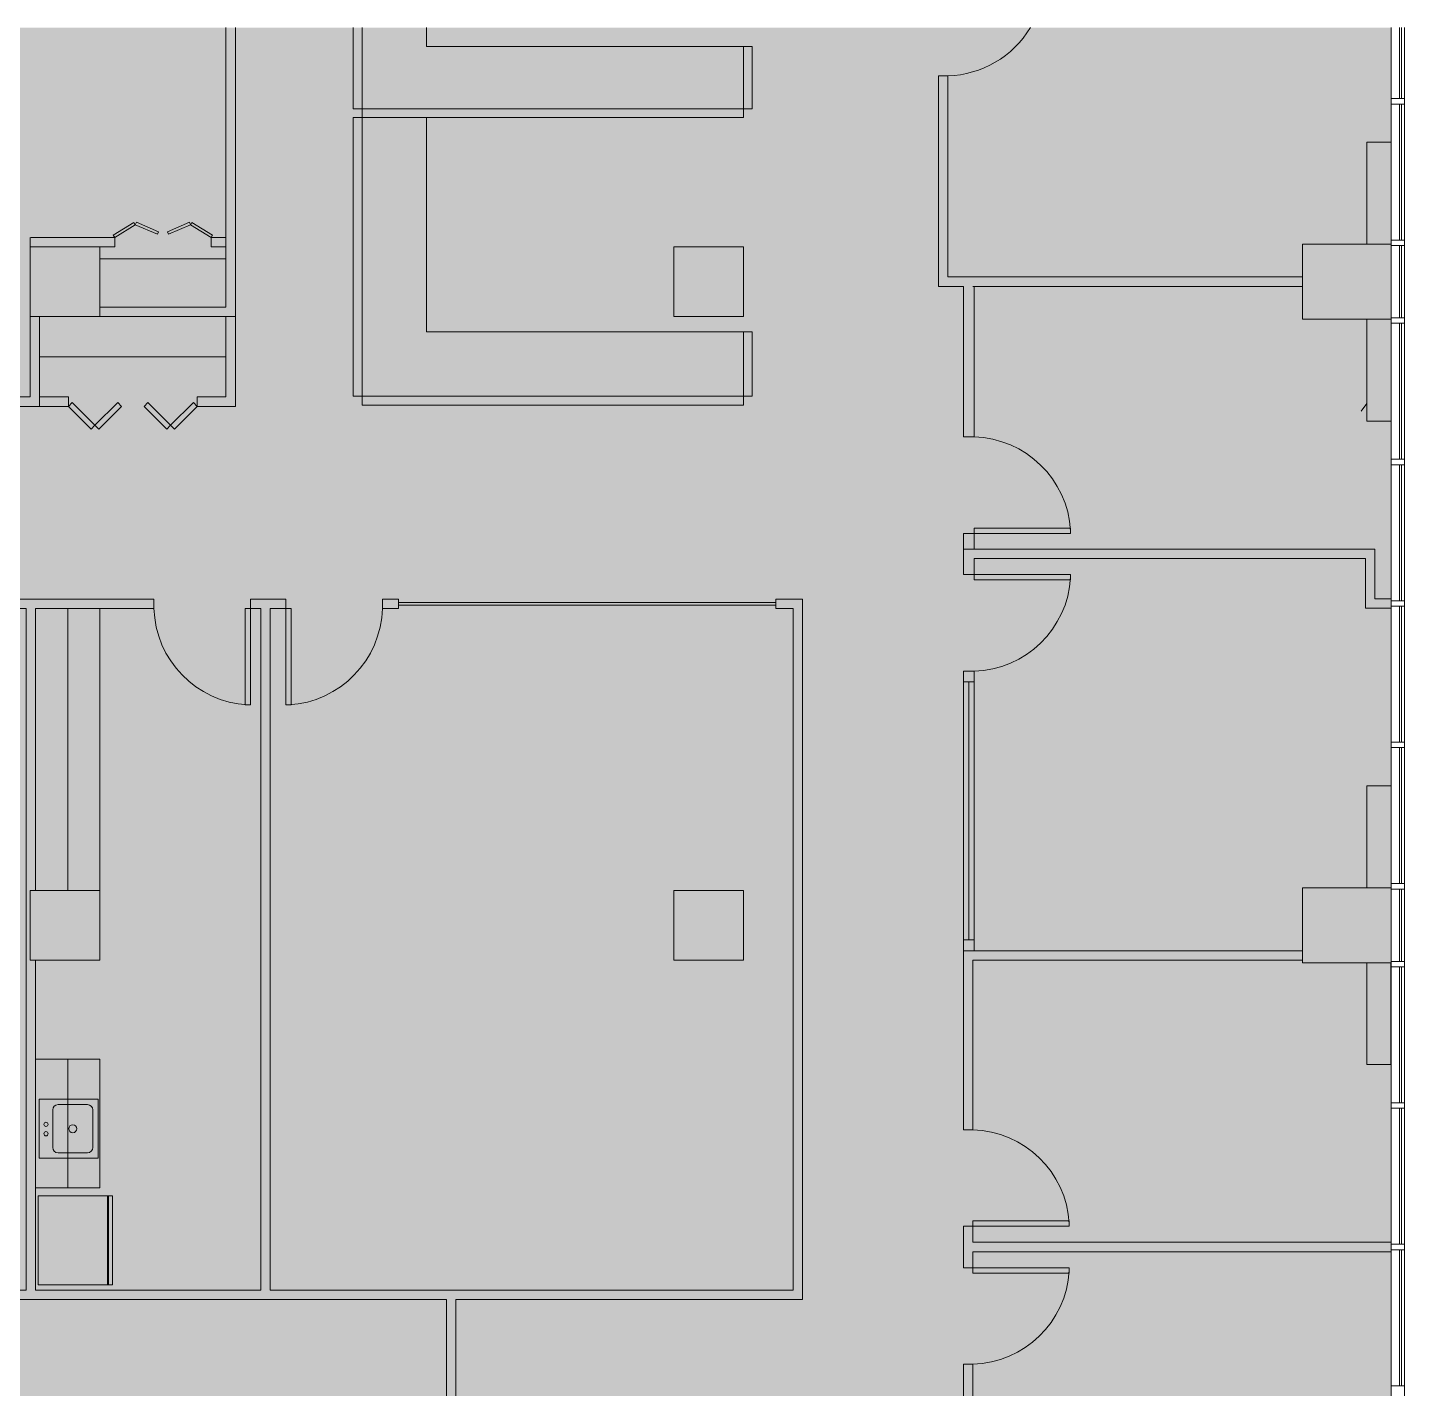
# Model space of a CAD drawing. Header units: inches. Extents: x 1 to 5284, y -575 to 1641.
# Drawn here: x 2700 to 3214, y 26 to 533 of the extents above; entities that cross this region are included whole.
import ezdxf

# ---------------------------------------------------------------- set-up
doc = ezdxf.new("R2010")
doc.units = ezdxf.units.IN
doc.header["$MEASUREMENT"] = 0
for name, color, linetype, lineweight in [('A-DETL-GENF', 92, 'Continuous', 9), ('A-GLAZ-EXST', 7, 'Continuous', 9), ('Bb-col', 7, 'Continuous', 9), ('Bb-cor', 7, 'Continuous', 9), ('Bb-dmiz', 7, 'Continuous', 9), ('BB-Fill', 7, 'Continuous', 9), ('BB-Wall', 7, 'Continuous', 9), ('CAD background - for revit_dwg', 8, 'Continuous', 9), ('Mullion', 7, 'Continuous', 9)]:
    doc.layers.add(name, color=color, linetype=linetype, lineweight=lineweight)

# ---------------------------------------------------------------- blocks, each defined once
blk = doc.blocks.new('CAD background - for revit_dwg-1564186-New Construction - Tel_Data_Elec Plan')
at = {"lineweight": 9}
h = blk.add_hatch(color=256, dxfattribs=at)
h.paths.add_polyline_path([(1469.42, 5), (1473.5, 5), (1473.5, 38), (1445.5, 38), (1445.5, 5), (1468.92, 5)], flags=0)
h.paths.add_polyline_path([(2194, 5), (2194, 33), (2166, 33), (2166, 5)], flags=0)
h.paths.add_polyline_path([(245.5, 5), (273.5, 5), (273.5, 38), (245.5, 38)], flags=0)
h.paths.add_polyline_path([(485.5, 5), (513.5, 5), (513.5, 38), (485.5, 38)], flags=0)
h.paths.add_polyline_path([(1233.5, 5), (1233.5, 38), (1205.5, 38), (1205.5, 5), (1230, 5)], flags=0)
h.paths.add_polyline_path([(1953.5, 5), (1953.5, 38), (1925.5, 38), (1925.5, 5), (1945.8, 5)], flags=0)
h.paths.add_polyline_path([(965.5, 5), (993.5, 5), (993.5, 38), (965.5, 38)], flags=0)
h.paths.add_polyline_path([(1685.5, 5), (1713.5, 5), (1713.5, 38), (1685.5, 38), (1685.5, 16.3)], flags=0)
h.paths.add_polyline_path([(725.5, 5), (753.5, 5), (753.5, 38), (725.5, 38), (725.5, 16.3)], flags=0)
h.paths.add_polyline_path([(737.41, 245), (751.5, 245), (751.5, 250), (755, 250), (755, 275.5), (726.5, 275.5), (726.5, 245), (730, 245)], flags=0)
h.paths.add_polyline_path([(2161, 245.5), (2194, 245.5), (2194, 273.5), (2161, 273.5)], flags=0)
h.paths.add_polyline_path([(5, 245.5), (38, 245.5), (38, 273.5), (5, 273.5)], flags=0)
h.paths.add_polyline_path([(1229, 246.5), (1232.5, 246.5), (1232.5, 272.25), (1208.75, 272.25), (1208.75, 246.5)], flags=0)
h.paths.add_polyline_path([(1952.5, 246.5), (1952.5, 272.5), (1891.5, 272.5), (1891.5, 246.5), (1947, 246.5)], flags=0)
h.paths.add_polyline_path([(1472.5, 246.5), (1472.5, 272.5), (1446.5, 272.5), (1446.5, 246.5), (1469, 246.5)], flags=0)
h.paths.add_polyline_path([(491.17, 246.5), (512.5, 246.5), (512.5, 272.5), (486.5, 272.5), (486.5, 246.5)], flags=0)
h.paths.add_polyline_path([(1709, 246.5), (1712.5, 246.5), (1712.5, 272.5), (1686.5, 272.5), (1686.5, 246.5), (1690, 246.5)], flags=0)
h.paths.add_polyline_path([(999, 250), (1022, 250), (1022, 272.5), (970, 272.5), (970, 250)], flags=0)
h.paths.add_polyline_path([(5, 485.5), (38, 485.5), (38, 513.5), (5, 513.5)], flags=0)
h.paths.add_polyline_path([(2194, 485.5), (2194, 513.5), (2161, 513.5), (2161, 485.5)], flags=0)
h.paths.add_polyline_path([(1945.8, 486.5), (1952.5, 486.5), (1952.5, 512.5), (1926.5, 512.5), (1926.5, 486.5), (1943.5, 486.5)], flags=0)
h.paths.add_polyline_path([(1690, 486.5), (1712.5, 486.5), (1712.5, 512.5), (1686.5, 512.5), (1686.5, 486.5)], flags=0)
h.paths.add_polyline_path([(1451.02, 486.5), (1476.77, 486.5), (1476.77, 512.5), (1450.77, 512.5), (1450.77, 486.5)], flags=0)
h.paths.add_polyline_path([(752.5, 486.5), (752.5, 512.5), (726.5, 512.5), (726.5, 486.5), (730, 486.5)], flags=0)
h.paths.add_polyline_path([(486.5, 486.5), (512.5, 486.5), (512.5, 512.5), (486.5, 512.5)], flags=0)
h.paths.add_polyline_path([(272.5, 486.5), (272.5, 512.5), (246.5, 512.5), (246.5, 486.5)], flags=0)
h.paths.add_polyline_path([(38, 725.5), (38, 753.5), (5, 753.5), (5, 725.5)], flags=0)
h.paths.add_polyline_path([(2161, 725.5), (2194, 725.5), (2194, 753.5), (2161, 753.5)], flags=0)
h.paths.add_polyline_path([(752.5, 726.5), (752.5, 752.5), (726.5, 752.5), (726.5, 726.5)], flags=0)
h.paths.add_polyline_path([(1450.77, 726.5), (1476.77, 726.5), (1476.77, 752.5), (1450.77, 752.5)], flags=0)
h.paths.add_polyline_path([(1686.5, 726.5), (1712.5, 726.5), (1712.5, 752.5), (1686.5, 752.5)], flags=0)
h.paths.add_polyline_path([(246.5, 726.5), (272.5, 726.5), (272.5, 752.5), (246.5, 752.5)], flags=0)
h.paths.add_polyline_path([(486.5, 726.5), (512.5, 726.5), (512.5, 752.5), (486.5, 752.5)], flags=0)
h.paths.add_polyline_path([(1952.5, 726.5), (1952.5, 752.5), (1926.5, 752.5), (1926.5, 726.5)], flags=0)
h.paths.add_polyline_path([(5, 965.5), (38, 965.5), (38, 993.5), (5, 993.5)], flags=0)
h.paths.add_polyline_path([(2194, 965.5), (2194, 993.5), (2161, 993.5), (2161, 965.5)], flags=0)
h.paths.add_polyline_path([(728.81, 966.5), (752.5, 966.5), (752.5, 992.5), (728.81, 992.5), (728.81, 991)], flags=0)
h.paths.add_polyline_path([(1206.5, 966.5), (1232.5, 966.5), (1232.5, 992.5), (1206.5, 992.5), (1206.5, 977.34)], flags=0)
h.paths.add_polyline_path([(1446.5, 966.5), (1472.5, 966.5), (1472.5, 992.5), (1446.5, 992.5), (1446.5, 981.01)], flags=0)
h.paths.add_polyline_path([(992.5, 966.5), (992.5, 992.5), (966.5, 992.5), (966.5, 966.5)], flags=0)
h.paths.add_polyline_path([(1712.5, 966.5), (1712.5, 992.5), (1686.5, 992.5), (1686.5, 966.5)], flags=0)
h.paths.add_polyline_path([(512.5, 966.5), (512.5, 992.5), (486.5, 992.5), (486.5, 966.5)], flags=0)
h.paths.add_polyline_path([(1952.5, 966.5), (1952.5, 992.5), (1926.5, 992.5), (1926.5, 966.5)], flags=0)
h.paths.add_polyline_path([(272.5, 966.5), (272.5, 992.5), (246.5, 992.5), (246.5, 966.5)], flags=0)
at = {"layer": 'A-GLAZ-EXST'}
for p, q in [((2197.13, 1047.75), (2197.13, 1074.28)), ((2197.88, 1047.75), (2197.88, 1074.28)), ((2197.13, 995), (2197.13, 1045.75)), ((2197.88, 995), (2197.88, 1045.75)), ((2197.13, 966), (2197.13, 993)), ((2197.88, 966), (2197.88, 993)), ((2197.13, 913.25), (2197.13, 964)), ((2197.88, 913.25), (2197.88, 964)), ((2197.13, 860.5), (2197.13, 911.25)), ((2197.88, 860.5), (2197.88, 911.25)), ((2197.13, 807.75), (2197.13, 858.5)), ((2197.88, 807.75), (2197.88, 858.5)), ((2197.13, 755), (2197.13, 805.75)), ((2197.88, 755), (2197.88, 805.75)), ((2197.13, 726), (2197.13, 753)), ((2197.88, 726), (2197.88, 753)), ((2197.13, 673.25), (2197.13, 724)), ((2197.88, 673.25), (2197.88, 724)), ((2197.13, 620.5), (2197.13, 671.25)), ((2197.88, 620.5), (2197.88, 671.25)), ((2197.13, 567.75), (2197.13, 618.5)), ((2197.88, 567.75), (2197.88, 618.5))]:
    blk.add_line(p, q, dxfattribs=at)
at = {"layer": 'Bb-col', "flags": 128}
for points in [[(1712.5, 966.5), (1712.5, 992.5), (1686.5, 992.5), (1686.5, 966.5)], [(1952.5, 966.5), (1952.5, 992.5), (1926.5, 992.5), (1926.5, 966.5)], [(2194, 965.5), (2194, 993.5), (2161, 993.5), (2161, 965.5)], [(1712.5, 726.5), (1712.5, 752.5), (1686.5, 752.5), (1686.5, 726.5)], [(1952.5, 726.5), (1952.5, 752.5), (1926.5, 752.5), (1926.5, 726.5)], [(2194, 753.5), (2194, 725.5), (2161, 725.5), (2161, 753.5)]]:
    blk.add_lwpolyline(points, close=True, dxfattribs=at)
at = {"layer": 'Bb-cor'}
blk.add_line((2194, 381.28), (2194, 1074.28), dxfattribs=at)
at = {"layer": 'Bb-cor', "flags": 128}
for points in [[(0, 1074.28), (0, 0), (2199, 0), (2199, 1074.28)], [(2194, 753.5), (2185, 753.5), (2185, 791.5), (2194, 791.5), (2194, 725.5)]]:
    blk.add_lwpolyline(points, dxfattribs=at)
for points in [[(2194, 993.5), (2185, 993.5), (2185, 1031.5), (2194, 1031.5)], [(2194, 927.5), (2185, 927.5), (2185, 965.5), (2194, 965.5)], [(2193.94, 687.5), (2184.94, 687.5), (2184.94, 725.5), (2193.94, 725.5)]]:
    blk.add_lwpolyline(points, close=True, dxfattribs=at)
at = {"layer": 'Bb-dmiz', "flags": 128}
for points in [[(1763, 1074.28), (1763, 966.5), (1712.5, 966.5)], [(1759.5, 1074.28), (1759.5, 970), (1712.5, 970)], [(1686.5, 966.5), (1686.5, 936.5), (1540.27, 936.5)], [(1690, 966.5), (1690, 933), (1540.27, 933)]]:
    blk.add_lwpolyline(points, dxfattribs=at)
at = {"layer": 'BB-Fill'}
blk.add_line((2182.84, 931.24), (2184.93, 934.05), dxfattribs=at)
at = {"layer": 'BB-Wall'}
for p, q in [((2199, 621.25), (2199, 1074.28)), ((1686.5, 996), (1686.5, 992.5)), ((1759.5, 988), (1712.5, 988)), ((2038, 977.75), (2161, 977.75)), ((1759.5, 951.5), (1690, 951.5)), ((2199, 913.25), (2194, 913.25)), ((2199, 911.25), (2194, 911.25)), ((1700.5, 857.65), (1700.5, 752.5)), ((1712.5, 857.65), (1712.5, 752.5)), ((1823.85, 859.9), (1964.6, 859.9)), ((1823.85, 858.9), (1964.6, 858.9)), ((2194, 860.5), (2199, 860.5)), ((2194, 858.5), (2199, 858.5)), ((2034.5, 830.25), (2038.5, 830.25)), ((2036.5, 830.25), (2036.5, 734)), ((2034.5, 734), (2038.5, 734)), ((2034.5, 730), (2161, 730)), ((1700.5, 641.6), (1700.5, 689.6)), ((1694.88, 656.6), (1694.88, 670.6)), ((1696.88, 672.6), (1707.88, 672.6)), ((1709.88, 670.6), (1709.88, 656.6)), ((1696.88, 654.6), (1707.88, 654.6)), ((1715.36, 638.62), (1715.36, 605.42)), ((1715.69, 638.62), (1715.69, 605.42))]:
    blk.add_line(p, q, dxfattribs=at)
at = {"layer": 'BB-Wall', "flags": 128}
for points in [[(1807, 1074.28), (1807, 1044), (1955.75, 1044), (1955.75, 1067.25), (1834.25, 1067.25), (1834.25, 1074.28)], [(1952.5, 960.75), (1952.5, 933.5), (1810.25, 933.5), (1810.25, 1074.28)], [(1834.25, 1040.75), (1834.25, 960.75), (1955.75, 960.75), (1955.75, 936.75), (1807, 936.75), (1807, 1040.75), (1952.5, 1040.75), (1952.5, 1067.25)], [(2161, 981.25), (2028.75, 981.25), (2028.75, 1056.26), (2025.25, 1056.26), (2025.25, 977.75), (2034.5, 977.75)], [(1686.72, 996), (1718, 996), (1718, 992.5), (1712.5, 992.5)], [(1759.5, 992.5), (1754, 992.5), (1754, 996), (1759.5, 996)], [(2034.5, 977.75), (2034.5, 921.61), (2038.5, 921.61), (2038.5, 977.75)], [(1763, 966.5), (1763, 933), (1748.75, 933), (1748.75, 936.5), (1759.5, 936.5), (1759.5, 966.5)], [(1690, 936.5), (1700.75, 936.5), (1700.75, 933), (1690, 933)], [(2038.5, 879.75), (2038.5, 887.61), (2074.5, 887.61), (2074.5, 885.61), (2034.5, 885.61), (2034.5, 870.25), (2074.5, 870.25), (2074.5, 868.25), (2038.5, 868.25), (2038.5, 876.25), (2184.5, 876.25), (2184.5, 857.75), (2194, 857.75)], [(2034.5, 879.75), (2188, 879.75), (2188, 861.25), (2194, 861.25)], [(1688.5, 752.5), (1688.5, 857.65), (1732.65, 857.65), (1732.65, 861.15), (1679, 861.15), (1679, 857.65), (1679, 821.65), (1677, 821.65), (1677, 857.65), (1679, 857.65), (1685, 857.65), (1685, 603.44), (1455.5, 603.44)], [(1487.5, 585), (1487.5, 599.94), (1841.73, 599.94), (1841.73, 558.42), (1845.23, 558.42), (1845.23, 599.94), (1974.5, 599.94), (1974.5, 861.15), (1964.6, 861.15), (1964.6, 857.65), (1971, 857.65), (1971, 603.44), (1776, 603.44), (1776, 857.65), (1781.85, 857.65), (1783.85, 857.65)], [(1688.5, 726.5), (1688.5, 603.44), (1772.5, 603.44), (1772.5, 857.65), (1768.65, 857.65), (1766.65, 857.65), (1766.65, 821.65), (1768.65, 821.65), (1768.65, 857.65), (1768.65, 861.15), (1781.85, 861.15), (1781.85, 857.65), (1781.85, 821.65), (1783.85, 821.65), (1783.85, 857.65)], [(2038.5, 730), (2038.5, 834.25), (2034.5, 834.25), (2034.5, 663.25), (2038, 663.25), (2038, 726.5), (2161, 726.5)], [(1688.5, 641.6), (1712.5, 641.6), (1712.5, 689.6), (1688.5, 689.6)], [(2194, 617.75), (2038, 617.75), (2038, 609.75), (2074, 609.75), (2074, 611.75), (2034.5, 611.75), (2034.5, 627.25), (2074, 627.25), (2074, 629.25), (2038, 629.25), (2038, 621.25), (2194, 621.25)], [(2038, 501.25), (2038, 575.75), (2034.5, 575.75), (2034.5, 501.25)]]:
    blk.add_lwpolyline(points, dxfattribs=at)
for points in [[(1717.5, 996.85), (1718.02, 996), (1725.69, 1000.71), (1725.17, 1001.56)], [(1734.35, 998.08), (1733.96, 997.16), (1725.69, 1000.71), (1726.08, 1001.63)], [(1737.65, 998.08), (1738.04, 997.16), (1746.31, 1000.71), (1745.92, 1001.63)], [(1754.5, 996.85), (1753.98, 996), (1746.31, 1000.71), (1746.83, 1001.56)], [(1710.65, 925.93), (1712.06, 924.51), (1720.55, 933), (1719.13, 934.41), (1710.65, 925.93), (1709.23, 924.51), (1700.75, 933), (1702.16, 934.41)], [(1738.85, 925.93), (1737.44, 924.51), (1728.95, 933), (1730.37, 934.41), (1738.85, 925.93), (1740.27, 924.51), (1748.75, 933), (1747.34, 934.41)], [(1823.85, 861.15), (1823.85, 857.65), (1817.85, 857.65), (1817.85, 861.15)], [(1711.88, 674.6), (1711.88, 652.6), (1689.88, 652.6), (1689.88, 674.6)], [(1689.53, 638.62), (1717.17, 638.62), (1717.17, 605.42), (1689.53, 605.42)]]:
    blk.add_lwpolyline(points, close=True, dxfattribs=at)
at = {"layer": 'BB-Wall'}
for centre, radius in [((1692.38, 665.24), 0.791), ((1692.38, 661.74), 0.791), ((1702.38, 663.6), 1.5)]:
    blk.add_circle(centre, radius, dxfattribs=at)
for centre, radius, start, end in [((2027.71, 1093.34), 37.09, 271.5994, 328.9979), ((2037.46, 884.53), 37.09, 3.2133, 88.4006), ((2037.46, 871.33), 37.09, 271.5994, 356.7867), ((1769.73, 858.69), 37.09, 181.5994, 266.7867), ((1780.77, 858.69), 37.09, 273.2133, 358.4006), ((1696.88, 670.6), 2, 90, 180), ((1707.88, 670.6), 2, 0, 90), ((2036.96, 626.17), 37.09, 3.2133, 88.4006), ((1696.88, 656.6), 2, 180, 270), ((1707.88, 656.6), 2, 270, 0), ((2036.96, 612.83), 37.09, 271.5994, 356.7867)]:
    blk.add_arc(centre, radius, start, end, dxfattribs=at)
at = {"layer": 'Mullion'}
for p, q in [((2199, 1047.75), (2194, 1047.75)), ((2199, 1045.75), (2194, 1045.75)), ((2199, 995), (2194, 995)), ((2199, 993), (2194, 993)), ((2199, 966), (2194, 966)), ((2199, 964), (2194, 964)), ((2199, 913.25), (2194, 913.25)), ((2199, 911.25), (2194, 911.25)), ((2194, 860.5), (2199, 860.5)), ((2194, 858.5), (2199, 858.5)), ((2199, 807.75), (2194, 807.75)), ((2199, 805.75), (2194, 805.75)), ((2199, 755), (2194, 755)), ((2199, 753), (2194, 753)), ((2199, 726), (2194, 726)), ((2199, 724), (2194, 724)), ((2199, 673.25), (2194, 673.25)), ((2199, 671.25), (2194, 671.25)), ((2194, 620.5), (2199, 620.5)), ((2194, 618.5), (2199, 618.5)), ((2199, 567.75), (2194, 567.75))]:
    blk.add_line(p, q, dxfattribs=at)

msp = doc.modelspace()

# ---------------------------------------------------------------- hatches: boundary and pattern name
at = {"layer": 'A-DETL-GENF'}
h = msp.add_hatch(color=9, dxfattribs=at)
h.paths.add_polyline_path([(1539.14, -536.01), (1632.72, -536.01), (1632.72, -231.26), (1741.47, -231.26), (1741.47, -28.51), (1767.47, -28.51), (1767.47, -51.01), (1806.29, -51.01), (1806.29, -7.01), (1810.29, -7.01), (1810.29, 64.99), (1806.29, 64.99), (1806.29, 211.8), (1810.29, 211.8), (1810.29, 247.8), (1806.29, 247.8), (1806.29, 349.8), (1810.29, 349.8), (1810.29, 354.11), (1559.79, 354.11), (1559.79, 415.99), (1683.79, 415.99), (1683.79, 449.99), (1743.79, 449.99), (1743.79, 451.49), (1767.47, 451.49), (1767.47, 425.49), (1743.79, 425.49), (1743.79, 415.99), (1810.29, 415.99), (1810.29, 455.99), (1896.29, 455.99), (1896.29, 415.99), (2400.75, 415.99), (2400.75, 425.49), (2461.47, 425.49), (2461.47, 451.49), (2487.47, 451.49), (2487.47, 425.49), (2490.75, 425.49), (2490.75, 446.99), (2550.75, 446.99), (2550.75, 320.99), (2465.75, 320.99), (2465.75, 211.49), (2491.75, 211.49), (2491.75, 185.49), (2465.75, 185.49), (2465.75, 39.49), (2497.97, 39.49), (2497.97, -39.76), (2701.47, -39.76), (2701.47, -28.51), (2727.47, -28.51), (2727.47, -39.76), (2941.47, -39.76), (2941.47, -28.51), (2967.47, -28.51), (2967.47, -39.76), (3175.97, -39.76), (3175.97, -27.51), (3208.97, -27.51), (3208.97, 184.49), (3175.97, 184.49), (3175.97, 212.49), (3208.97, 212.49), (3208.97, 424.49), (3175.97, 424.49), (3175.97, 452.49), (3208.97, 452.49), (3208.97, 533.26), (1019.97, 533.26), (1019.97, 452.49), (1052.97, 452.49), (1052.97, 424.49), (1019.97, 424.49), (1019.97, 212.49), (1052.97, 212.49), (1052.97, 184.49), (1019.97, 184.49), (1019.97, -27.51), (1052.97, -27.51), (1052.97, -55.51), (1019.97, -55.51), (1019.97, -267.51), (1052.97, -267.51), (1052.97, -295.51), (1019.97, -295.51), (1019.97, -536.01), (1260.47, -536.01), (1260.47, -503.01), (1288.47, -503.01), (1288.47, -536.01), (1500.47, -536.01), (1500.47, -503.01), (1528.47, -503.01), (1528.47, -536.01)], flags=0)
h.paths.add_polyline_path([(1501.47, -294.51), (1501.47, -268.51), (1527.47, -268.51), (1527.47, -294.51), (1506.14, -294.51)], flags=0)
h.paths.add_polyline_path([(1261.47, -54.51), (1261.47, -28.51), (1287.47, -28.51), (1287.47, -54.51)], flags=0)
h.paths.add_polyline_path([(1527.47, -54.51), (1501.47, -54.51), (1501.47, -28.51), (1527.47, -28.51)], flags=0)
h.paths.add_polyline_path([(2393.25, -53.89), (2393.25, 354.11), (2287.31, 354.11), (2287.31, 343.11), (2352.37, 343.11), (2352.37, 302.05), (2226.31, 302.05), (2226.31, 354.11), (1910.31, 354.11), (1910.31, -53.89), (2214.31, -53.89), (2214.31, -41.89), (2186.56, -41.89), (2186.56, 8.11), (2326.31, 8.11), (2326.31, -49.89), (2295.31, -49.89), (2295.31, -41.89), (2268.31, -41.89), (2268.31, -53.89), (2392.12, -53.89)], flags=0)
h.paths.add_polyline_path([(1741.47, 185.49), (1741.47, 211.49), (1767.47, 211.49), (1767.47, 185.49)], flags=0)
h.paths.add_polyline_path([(2701.47, 185.49), (2701.47, 211.49), (2727.47, 211.49), (2727.47, 185.49)], flags=0)
h.paths.add_polyline_path([(2941.47, 185.49), (2941.47, 211.49), (2967.47, 211.49), (2967.47, 185.49)], flags=0)
h.paths.add_polyline_path([(1501.47, 185.49), (1501.47, 211.49), (1527.47, 211.49), (1527.47, 185.49)], flags=0)
h.paths.add_polyline_path([(1261.47, 185.49), (1261.47, 211.49), (1287.47, 211.49), (1287.47, 185.49)], flags=0)
h.paths.add_polyline_path([(1287.47, 425.49), (1261.47, 425.49), (1261.47, 451.49), (1287.47, 451.49)], flags=0)
h.paths.add_polyline_path([(1527.47, 425.49), (1501.47, 425.49), (1501.47, 451.49), (1527.47, 451.49), (1527.47, 446.93)], flags=0)
h.paths.add_polyline_path([(2221.47, 425.49), (2221.47, 451.49), (2247.47, 451.49), (2247.47, 425.49), (2226.31, 425.49)], flags=0)
h.paths.add_polyline_path([(2967.47, 425.49), (2941.47, 425.49), (2941.47, 451.49), (2967.47, 451.49), (2967.47, 446.99)], flags=0)
h.paths.add_polyline_path([(2727.47, 425.49), (2701.47, 425.49), (2701.47, 451.49), (2727.47, 451.49), (2727.47, 446.99)], flags=0)
h.paths.add_polyline_path([(2007.47, 425.49), (1981.47, 425.49), (1981.47, 451.49), (2007.47, 451.49), (2007.47, 446.99)], flags=0)

# ---------------------------------------------------------------- block references
at = {"layer": 'CAD background - for revit_dwg', "color": 7}
msp.add_blockref('CAD background - for revit_dwg-1564186-New Construction - Tel_Data_Elec Plan', (1014.97, -541.01), dxfattribs=at)

doc.saveas('drawing.dxf')
